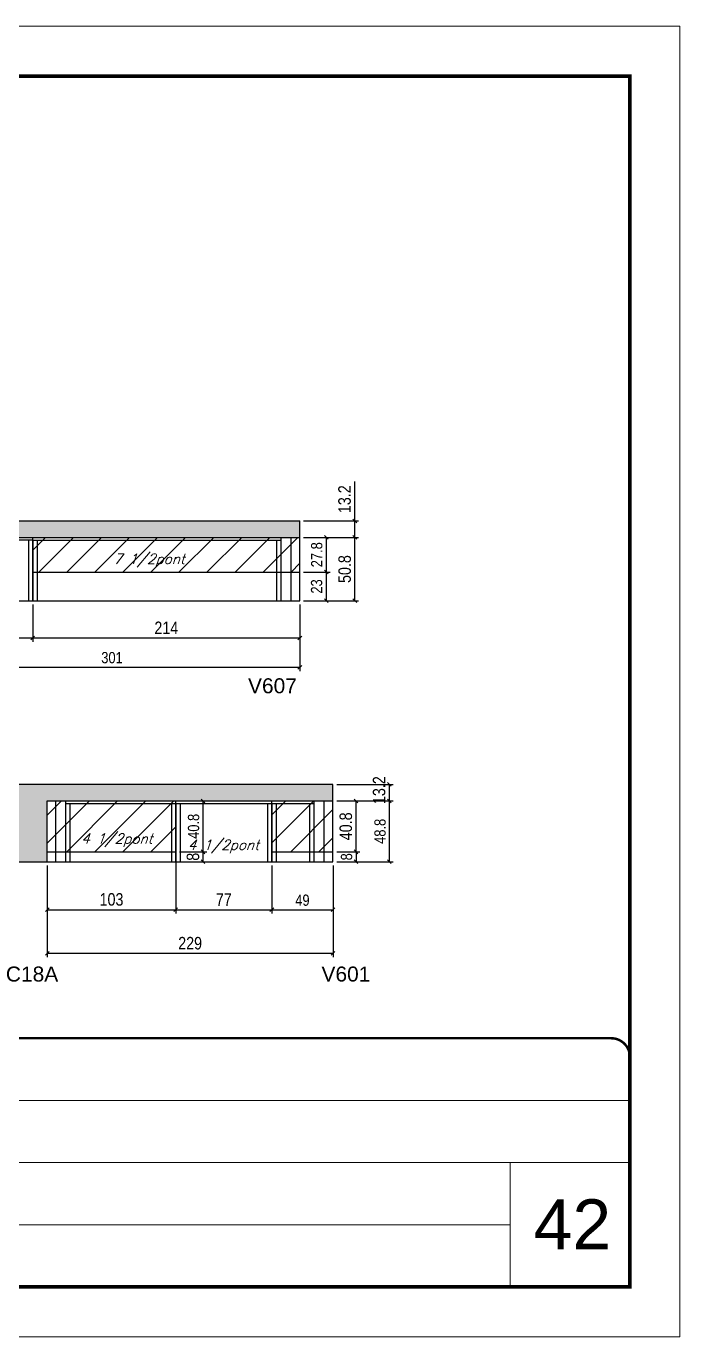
# Model space of a CAD drawing. Extents: x -20960 to -5926, y -2106 to 21915.
# Drawn here: x -9661 to -9137, y 9380 to 10430 of the extents above; entities that cross this region are included whole.
import ezdxf

# ---------------------------------------------------------------- set-up
doc = ezdxf.new("R2010")
doc.units = 0
doc.linetypes.add('CONTINUO', pattern=[0])
doc.linetypes.add('DASHED', pattern=[0.75, 0.5, -0.25])
for name, color, linetype in [('5', 5, 'Continuous'), ('COTA', 241, 'Continuous'), ('Painéis', 200, 'Continuous'), ('Reaproveitamento', 251, 'Continuous'), ('SARR_2.2x7', 40, 'Continuous'), ('SARR_3.5x7', 81, 'Continuous'), ('texto', 7, 'Continuous')]:
    doc.layers.add(name, color=color, linetype=linetype)
for name, color, linetype, lineweight in [('CARIMBO', 255, 'Continuous', 9), ('Folhas', 255, 'Continuous', 9), ('SARRAFO DE PRESSAO', 251, 'DASHED', 9)]:
    doc.layers.add(name, color=color, linetype=linetype, lineweight=lineweight)
doc.styles.add('ARIAL', font='arial.ttf')
doc.styles.add('COTA TECNICA', font='techl___.ttf', dxfattribs={"height": 10})
doc.styles.add('COTA TECNICA-50', font='techl___.ttf', dxfattribs={"height": 9})
doc.styles.add('Romans', font='romans.shx')
doc.styles.get("Standard").update_dxf_attribs({"font": 'arial.ttf'})
doc.dimstyles.new('COTA PAINEL-50', dxfattribs={"dimtxt": 9, "dimasz": 3, "dimexe": 3, "dimexo": 3, "dimgap": 3, "dimtad": 1, "dimdec": 1, "dimzin": 12, "dimdsep": 46, "dimtxsty": 'COTA TECNICA-50', "dimblk1": 'OBLIQUE', "dimblk2": 'OBLIQUE', "dimsah": 1, "dimcen": 0.9, "dimclrd": 4, "dimclre": 4, "dimclrt": 240, "dimadec": 1, "dimazin": 3, "dimtfac": 1, "dimtdec": 1, "dimtmove": 0, "dimatfit": 3, "dimfxl": 1, "dimtolj": 1, "dimtzin": 12, "dimarcsym": 0})
doc.dimstyles.new('PAINEL', dxfattribs={"dimtxt": 10, "dimasz": 3, "dimexe": 3, "dimexo": 3, "dimgap": 3, "dimtad": 1, "dimdec": 1, "dimzin": 12, "dimdsep": 46, "dimtxsty": 'COTA TECNICA', "dimblk1": 'OBLIQUE', "dimblk2": 'OBLIQUE', "dimsah": 1, "dimcen": 0.9, "dimclrd": 4, "dimclre": 4, "dimclrt": 240, "dimadec": 1, "dimazin": 3, "dimtfac": 1, "dimtdec": 1, "dimtmove": 0, "dimatfit": 3, "dimfxl": 1, "dimtolj": 1, "dimtzin": 12, "dimarcsym": 0})
pattern_1 = [(45, (-13.5, -4594.3), (-11.22532, 11.22532), [])]

# ---------------------------------------------------------------- blocks, each defined once
blk = doc.blocks.new('9999999999')
at = {"color": 30, "linetype": 'CONTINUO'}
for p, q in [((98564.6, 34379.6), (99584, 34379.6)), ((98564.6, 34329.8), (99488, 34329.8)), ((99584, 34329.8), (99488, 34329.8)), ((99488, 34329.8), (99488, 34230.2)), ((98564.6, 34280), (99488, 34280))]:
    blk.add_line(p, q, dxfattribs=at)
at = {"color": 30, "linetype": 'CONTINUO', "const_width": 2}
blk.add_lwpolyline([(99584, 34230.2), (99584, 34414.4, 0.414214), (99569, 34429.4), (98229, 34429.4, 0.414214), (98214, 34414.4), (98214, 34245.2, 0.414214), (98229, 34230.2), (99584, 34230.2)], format="xyb", dxfattribs=at)
at = {"layer": 'Folhas'}
blk.add_lwpolyline([(98139, 34190.2), (99624, 34190.2), (99624, 35240.2), (98139, 35240.2)], close=True, dxfattribs=at)
at = {"layer": 'Folhas', "color": 30, "const_width": 3}
blk.add_lwpolyline([(98214, 34230.2), (99584, 34230.2), (99584, 35200.2), (98214, 35200.2)], close=True, dxfattribs=at)
blk = doc.blocks.new('_Oblique')
at = {"color": 0, "linetype": 'ByBlock', "lineweight": -2}
blk.add_line((-0.5, -0.5), (0.5, 0.5), dxfattribs=at)
blk = doc.blocks.new('*D1552')
at = {"layer": 'COTA', "color": 4, "lineweight": -2, "ltscale": 25, "transparency": 16777216}
for p, q in [((-9438.5, 10020.1), (-9394.4, 10020.1)), ((-9397.4, 9969.3), (-9397.4, 10020.1)), ((-9438.5, 9969.3), (-9394.4, 9969.3))]:
    blk.add_line(p, q, dxfattribs=at)
at = {"layer": 'Defpoints', "color": 0, "ltscale": 25, "transparency": 16777216}
for p in [(-9441.5, 10020.1), (-9397.4, 10020.1), (-9441.5, 9969.3)]:
    blk.add_point(p, dxfattribs=at)
at = {"layer": 'COTA', "color": 4, "lineweight": -2, "ltscale": 25, "transparency": 16777216, "xscale": 3, "yscale": 3, "zscale": 3}
for p, rotation in [((-9397.4, 10020.1), 90), ((-9397.4, 9969.3), 270)]:
    blk.add_blockref('_Oblique', p, dxfattribs=dict(at, rotation=rotation))
at = {"layer": 'COTA', "color": 240, "ltscale": 25, "transparency": 16777216, "insert": (-9405.5, 9994.7), "char_height": 10, "attachment_point": 5, "rotation": 90, "style": 'COTA TECNICA'}
blk.add_mtext('\\A1;50.8', dxfattribs=at)
blk = doc.blocks.new('*D1553')
at = {"layer": 'COTA', "color": 4, "lineweight": -2, "ltscale": 25, "transparency": 16777216}
for p, q in [((-9397.4, 10033.3), (-9397.4, 10065)), ((-9438.5, 10033.3), (-9394.4, 10033.3)), ((-9397.4, 10020.1), (-9397.4, 10033.3)), ((-9438.5, 10020.1), (-9394.4, 10020.1))]:
    blk.add_line(p, q, dxfattribs=at)
at = {"layer": 'Defpoints', "color": 0, "ltscale": 25, "transparency": 16777216}
for p in [(-9441.5, 10033.3), (-9397.4, 10033.3), (-9441.5, 10020.1)]:
    blk.add_point(p, dxfattribs=at)
at = {"layer": 'COTA', "color": 4, "lineweight": -2, "ltscale": 25, "transparency": 16777216, "xscale": 3, "yscale": 3, "zscale": 3}
for p, rotation in [((-9397.4, 10033.3), 90), ((-9397.4, 10020.1), 270)]:
    blk.add_blockref('_Oblique', p, dxfattribs=dict(at, rotation=rotation))
at = {"layer": 'COTA', "color": 240, "ltscale": 25, "transparency": 16777216, "insert": (-9405.6, 10050.7), "char_height": 10, "attachment_point": 5, "rotation": 90, "style": 'COTA TECNICA'}
blk.add_mtext('\\A1;13.2', dxfattribs=at)
blk = doc.blocks.new('*D1554')
at = {"layer": 'COTA', "color": 4, "lineweight": -2, "ltscale": 25, "transparency": 16777216}
for p, q in [((-9655.5, 9966.3), (-9655.5, 9936.5)), ((-9441.5, 9966.3), (-9441.5, 9936.5)), ((-9655.5, 9939.5), (-9441.5, 9939.5))]:
    blk.add_line(p, q, dxfattribs=at)
at = {"layer": 'Defpoints', "color": 0, "ltscale": 25, "transparency": 16777216}
for p in [(-9655.5, 9969.3), (-9441.5, 9969.3), (-9441.5, 9939.5)]:
    blk.add_point(p, dxfattribs=at)
at = {"layer": 'COTA', "color": 4, "lineweight": -2, "ltscale": 25, "transparency": 16777216, "xscale": 3, "yscale": 3, "zscale": 3, "rotation": 180}
blk.add_blockref('_Oblique', (-9655.5, 9939.5), dxfattribs=at)
at = {"layer": 'COTA', "color": 4, "lineweight": -2, "ltscale": 25, "transparency": 16777216, "xscale": 3, "yscale": 3, "zscale": 3}
blk.add_blockref('_Oblique', (-9441.5, 9939.5), dxfattribs=at)
at = {"layer": 'COTA', "color": 240, "ltscale": 25, "transparency": 16777216, "insert": (-9548.5, 9947.6), "char_height": 10, "attachment_point": 5, "style": 'COTA TECNICA'}
blk.add_mtext('\\A1;214', dxfattribs=at)
blk = doc.blocks.new('*D1524')
at = {"layer": 'COTA', "color": 4, "lineweight": -2, "ltscale": 25, "transparency": 16777216}
for p, q in [((-9540.9, 9765.2), (-9540.9, 9718.8)), ((-9643.9, 9757.2), (-9643.9, 9718.8)), ((-9643.9, 9721.8), (-9540.9, 9721.8))]:
    blk.add_line(p, q, dxfattribs=at)
at = {"layer": 'Defpoints', "color": 0, "ltscale": 25, "transparency": 16777216}
for p in [(-9540.9, 9768.2), (-9643.9, 9760.2), (-9540.9, 9721.8)]:
    blk.add_point(p, dxfattribs=at)
at = {"layer": 'COTA', "color": 4, "lineweight": -2, "ltscale": 25, "transparency": 16777216, "xscale": 3, "yscale": 3, "zscale": 3, "rotation": 180}
blk.add_blockref('_Oblique', (-9643.9, 9721.8), dxfattribs=at)
at = {"layer": 'COTA', "color": 4, "lineweight": -2, "ltscale": 25, "transparency": 16777216, "xscale": 3, "yscale": 3, "zscale": 3}
blk.add_blockref('_Oblique', (-9540.9, 9721.8), dxfattribs=at)
at = {"layer": 'COTA', "color": 240, "ltscale": 25, "transparency": 16777216, "insert": (-9592.4, 9730), "char_height": 10, "attachment_point": 5, "style": 'COTA TECNICA'}
blk.add_mtext('\\A1;103', dxfattribs=at)
blk = doc.blocks.new('*D1525')
at = {"layer": 'COTA', "color": 4, "lineweight": -2, "ltscale": 25, "transparency": 16777216}
for p, q in [((-9540.9, 9765.2), (-9540.9, 9718.8)), ((-9463.9, 9757.2), (-9463.9, 9718.8)), ((-9540.9, 9721.8), (-9463.9, 9721.8))]:
    blk.add_line(p, q, dxfattribs=at)
at = {"layer": 'Defpoints', "color": 0, "ltscale": 25, "transparency": 16777216}
for p in [(-9540.9, 9768.2), (-9463.9, 9760.2), (-9463.9, 9721.8)]:
    blk.add_point(p, dxfattribs=at)
at = {"layer": 'COTA', "color": 4, "lineweight": -2, "ltscale": 25, "transparency": 16777216, "xscale": 3, "yscale": 3, "zscale": 3, "rotation": 180}
blk.add_blockref('_Oblique', (-9540.9, 9721.8), dxfattribs=at)
at = {"layer": 'COTA', "color": 4, "lineweight": -2, "ltscale": 25, "transparency": 16777216, "xscale": 3, "yscale": 3, "zscale": 3}
blk.add_blockref('_Oblique', (-9463.9, 9721.8), dxfattribs=at)
at = {"layer": 'COTA', "color": 240, "ltscale": 25, "transparency": 16777216, "insert": (-9502.4, 9729.9), "char_height": 10, "attachment_point": 5, "style": 'COTA TECNICA'}
blk.add_mtext('\\A1;77', dxfattribs=at)
blk = doc.blocks.new('*D1526')
at = {"layer": 'COTA', "color": 4, "lineweight": -2, "ltscale": 25, "transparency": 16777216}
for p, q in [((-9643.9, 9757.2), (-9643.9, 9683.8)), ((-9414.9, 9757.2), (-9414.9, 9683.8)), ((-9414.9, 9686.8), (-9643.9, 9686.8))]:
    blk.add_line(p, q, dxfattribs=at)
at = {"layer": 'Defpoints', "color": 0, "ltscale": 25, "transparency": 16777216}
for p in [(-9643.9, 9760.2), (-9414.9, 9760.2), (-9643.9, 9686.8)]:
    blk.add_point(p, dxfattribs=at)
at = {"layer": 'COTA', "color": 4, "lineweight": -2, "ltscale": 25, "transparency": 16777216, "xscale": 3, "yscale": 3, "zscale": 3, "rotation": 180}
blk.add_blockref('_Oblique', (-9643.9, 9686.8), dxfattribs=at)
at = {"layer": 'COTA', "color": 4, "lineweight": -2, "ltscale": 25, "transparency": 16777216, "xscale": 3, "yscale": 3, "zscale": 3}
blk.add_blockref('_Oblique', (-9414.9, 9686.8), dxfattribs=at)
at = {"layer": 'COTA', "color": 240, "ltscale": 25, "transparency": 16777216, "insert": (-9529.4, 9694.9), "char_height": 10, "attachment_point": 5, "style": 'COTA TECNICA'}
blk.add_mtext('\\A1;229', dxfattribs=at)
blk = doc.blocks.new('*D1527')
at = {"layer": 'COTA', "color": 4, "lineweight": -2, "ltscale": 25, "transparency": 16777216}
for p, q in [((-9411.9, 9809), (-9393.4, 9809)), ((-9396.4, 9768.2), (-9396.4, 9809)), ((-9411.9, 9768.2), (-9393.4, 9768.2))]:
    blk.add_line(p, q, dxfattribs=at)
at = {"layer": 'Defpoints', "color": 0, "ltscale": 25, "transparency": 16777216}
for p in [(-9414.9, 9809), (-9396.4, 9809), (-9414.9, 9768.2)]:
    blk.add_point(p, dxfattribs=at)
at = {"layer": 'COTA', "color": 4, "lineweight": -2, "ltscale": 25, "transparency": 16777216, "xscale": 3, "yscale": 3, "zscale": 3}
for p, rotation in [((-9396.4, 9809), 90), ((-9396.4, 9768.2), 270)]:
    blk.add_blockref('_Oblique', p, dxfattribs=dict(at, rotation=rotation))
at = {"layer": 'COTA', "color": 240, "ltscale": 25, "transparency": 16777216, "insert": (-9404.6, 9788.6), "char_height": 10, "attachment_point": 5, "rotation": 90, "style": 'COTA TECNICA'}
blk.add_mtext('\\A1;40.8', dxfattribs=at)
blk = doc.blocks.new('*D1569')
at = {"layer": 'COTA', "color": 4, "lineweight": -2, "ltscale": 25, "transparency": 16777216}
for p, q in [((-9411.9, 9822.2), (-9366.7, 9822.2)), ((-9369.7, 9809), (-9369.7, 9822.2)), ((-9411.9, 9809), (-9366.7, 9809))]:
    blk.add_line(p, q, dxfattribs=at)
at = {"layer": 'Defpoints', "color": 0, "ltscale": 25, "transparency": 16777216}
for p in [(-9414.9, 9822.2), (-9369.7, 9822.2), (-9414.9, 9809)]:
    blk.add_point(p, dxfattribs=at)
at = {"layer": 'COTA', "color": 4, "lineweight": -2, "ltscale": 25, "transparency": 16777216, "xscale": 3, "yscale": 3, "zscale": 3}
for p, rotation in [((-9369.7, 9822.2), 90), ((-9369.7, 9809), 270)]:
    blk.add_blockref('_Oblique', p, dxfattribs=dict(at, rotation=rotation))
at = {"layer": 'COTA', "color": 240, "ltscale": 25, "transparency": 16777216, "insert": (-9377.9, 9817.6), "char_height": 10, "attachment_point": 5, "rotation": 90, "style": 'COTA TECNICA'}
blk.add_mtext('\\A1;13.2', dxfattribs=at)
blk = doc.blocks.new('*D1571')
at = {"layer": 'COTA', "color": 4, "lineweight": -2, "ltscale": 25, "transparency": 16777216}
for p, q in [((-9534.4, 9768.2), (-9516, 9768.2)), ((-9519, 9760.2), (-9519, 9768.2)), ((-9534.4, 9760.2), (-9516, 9760.2))]:
    blk.add_line(p, q, dxfattribs=at)
at = {"layer": 'Defpoints', "color": 0, "ltscale": 25, "transparency": 16777216}
for p in [(-9537.4, 9768.2), (-9519, 9768.2), (-9537.4, 9760.2)]:
    blk.add_point(p, dxfattribs=at)
at = {"layer": 'COTA', "color": 4, "lineweight": -2, "ltscale": 25, "transparency": 16777216, "xscale": 3, "yscale": 3, "zscale": 3}
for p, rotation in [((-9519, 9768.2), 90), ((-9519, 9760.2), 270)]:
    blk.add_blockref('_Oblique', p, dxfattribs=dict(at, rotation=rotation))
at = {"layer": 'COTA', "color": 240, "ltscale": 25, "transparency": 16777216, "insert": (-9527.1, 9764.2), "char_height": 10, "attachment_point": 5, "rotation": 90, "style": 'COTA TECNICA'}
blk.add_mtext('\\A1;8', dxfattribs=at)
blk = doc.blocks.new('*D1575')
at = {"layer": 'COTA', "color": 4, "lineweight": -2, "transparency": 16777216}
for p, q in [((-9438.5, 10020.1), (-9417.3, 10020.1)), ((-9420.3, 10020.1), (-9420.3, 9992.3)), ((-9438.5, 9992.3), (-9417.3, 9992.3))]:
    blk.add_line(p, q, dxfattribs=at)
at = {"layer": 'Defpoints', "color": 0, "transparency": 16777216}
for p in [(-9441.5, 10020.1), (-9441.5, 9992.3), (-9420.3, 9992.3)]:
    blk.add_point(p, dxfattribs=at)
at = {"layer": 'COTA', "color": 4, "lineweight": -2, "transparency": 16777216, "xscale": 3, "yscale": 3, "zscale": 3}
for p, rotation in [((-9420.3, 10020.1), 90), ((-9420.3, 9992.3), 270)]:
    blk.add_blockref('_Oblique', p, dxfattribs=dict(at, rotation=rotation))
at = {"layer": 'COTA', "color": 240, "transparency": 16777216, "insert": (-9427.9, 10006.2), "char_height": 9, "attachment_point": 5, "rotation": 90, "style": 'COTA TECNICA-50'}
blk.add_mtext('\\A1;27.8', dxfattribs=at)
blk = doc.blocks.new('*D1576')
at = {"layer": 'COTA', "color": 4, "lineweight": -2, "transparency": 16777216}
for p, q in [((-9438.5, 9992.3), (-9417.3, 9992.3)), ((-9420.3, 9992.3), (-9420.3, 9969.3)), ((-9438.5, 9969.3), (-9417.3, 9969.3))]:
    blk.add_line(p, q, dxfattribs=at)
at = {"layer": 'Defpoints', "color": 0, "transparency": 16777216}
for p in [(-9441.5, 9992.3), (-9441.5, 9969.3), (-9420.3, 9969.3)]:
    blk.add_point(p, dxfattribs=at)
at = {"layer": 'COTA', "color": 4, "lineweight": -2, "transparency": 16777216, "xscale": 3, "yscale": 3, "zscale": 3}
for p, rotation in [((-9420.3, 9992.3), 90), ((-9420.3, 9969.3), 270)]:
    blk.add_blockref('_Oblique', p, dxfattribs=dict(at, rotation=rotation))
at = {"layer": 'COTA', "color": 240, "transparency": 16777216, "insert": (-9428, 9980.8), "char_height": 9, "attachment_point": 5, "rotation": 90, "style": 'COTA TECNICA-50'}
blk.add_mtext('\\A1;23', dxfattribs=at)
blk = doc.blocks.new('*D1557')
at = {"layer": 'COTA', "color": 4, "lineweight": -2, "transparency": 16777216}
for p, q in [((-9742.5, 9966.3), (-9742.5, 9936.4)), ((-9655.5, 9966.3), (-9655.5, 9936.4)), ((-9655.5, 9939.4), (-9742.5, 9939.4))]:
    blk.add_line(p, q, dxfattribs=at)
at = {"layer": 'Defpoints', "color": 0, "transparency": 16777216}
for p in [(-9742.5, 9969.3), (-9655.5, 9969.3), (-9742.5, 9939.4)]:
    blk.add_point(p, dxfattribs=at)
at = {"layer": 'COTA', "color": 4, "lineweight": -2, "transparency": 16777216, "xscale": 3, "yscale": 3, "zscale": 3, "rotation": 180}
blk.add_blockref('_Oblique', (-9742.5, 9939.4), dxfattribs=at)
at = {"layer": 'COTA', "color": 4, "lineweight": -2, "transparency": 16777216, "xscale": 3, "yscale": 3, "zscale": 3}
blk.add_blockref('_Oblique', (-9655.5, 9939.4), dxfattribs=at)
at = {"layer": 'COTA', "color": 240, "transparency": 16777216, "insert": (-9699, 9947), "char_height": 9, "attachment_point": 5, "style": 'COTA TECNICA-50'}
blk.add_mtext('\\A1;87', dxfattribs=at)
blk = doc.blocks.new('*D1521')
at = {"layer": 'COTA', "color": 4, "lineweight": -2, "transparency": 16777216}
for p, q in [((-9742.5, 9966.3), (-9742.5, 9913)), ((-9441.5, 9966.3), (-9441.5, 9913)), ((-9742.5, 9916), (-9441.5, 9916))]:
    blk.add_line(p, q, dxfattribs=at)
at = {"layer": 'Defpoints', "color": 0, "transparency": 16777216}
for p in [(-9742.5, 9969.3), (-9441.5, 9969.3), (-9441.5, 9916)]:
    blk.add_point(p, dxfattribs=at)
at = {"layer": 'COTA', "color": 4, "lineweight": -2, "transparency": 16777216, "xscale": 3, "yscale": 3, "zscale": 3, "rotation": 180}
blk.add_blockref('_Oblique', (-9742.5, 9916), dxfattribs=at)
at = {"layer": 'COTA', "color": 4, "lineweight": -2, "transparency": 16777216, "xscale": 3, "yscale": 3, "zscale": 3}
blk.add_blockref('_Oblique', (-9441.5, 9916), dxfattribs=at)
at = {"layer": 'COTA', "color": 240, "transparency": 16777216, "insert": (-9592, 9923.7), "char_height": 9, "attachment_point": 5, "style": 'COTA TECNICA-50'}
blk.add_mtext('\\A1;301', dxfattribs=at)
blk = doc.blocks.new('*D1558')
at = {"layer": 'COTA', "color": 4, "lineweight": -2, "transparency": 16777216}
for p, q in [((-9463.9, 9757.2), (-9463.9, 9718.8)), ((-9414.9, 9757.2), (-9414.9, 9718.8)), ((-9463.9, 9721.8), (-9414.9, 9721.8))]:
    blk.add_line(p, q, dxfattribs=at)
at = {"layer": 'Defpoints', "color": 0, "transparency": 16777216}
for p in [(-9463.9, 9760.2), (-9414.9, 9760.2), (-9414.9, 9721.8)]:
    blk.add_point(p, dxfattribs=at)
at = {"layer": 'COTA', "color": 4, "lineweight": -2, "transparency": 16777216, "xscale": 3, "yscale": 3, "zscale": 3, "rotation": 180}
blk.add_blockref('_Oblique', (-9463.9, 9721.8), dxfattribs=at)
at = {"layer": 'COTA', "color": 4, "lineweight": -2, "transparency": 16777216, "xscale": 3, "yscale": 3, "zscale": 3}
blk.add_blockref('_Oblique', (-9414.9, 9721.8), dxfattribs=at)
at = {"layer": 'COTA', "color": 240, "transparency": 16777216, "insert": (-9439.4, 9729.4), "char_height": 9, "attachment_point": 5, "style": 'COTA TECNICA-50'}
blk.add_mtext('\\A1;49', dxfattribs=at)
blk = doc.blocks.new('*D1564')
at = {"layer": 'COTA', "color": 4, "lineweight": -2, "transparency": 16777216}
for p, q in [((-9537.9, 9809), (-9516, 9809)), ((-9519, 9768.2), (-9519, 9809)), ((-9537.9, 9768.2), (-9516, 9768.2))]:
    blk.add_line(p, q, dxfattribs=at)
at = {"layer": 'Defpoints', "color": 0, "transparency": 16777216}
for p in [(-9540.9, 9809), (-9519, 9809), (-9540.9, 9768.2)]:
    blk.add_point(p, dxfattribs=at)
at = {"layer": 'COTA', "color": 4, "lineweight": -2, "transparency": 16777216, "xscale": 3, "yscale": 3, "zscale": 3}
for p, rotation in [((-9519, 9809), 90), ((-9519, 9768.2), 270)]:
    blk.add_blockref('_Oblique', p, dxfattribs=dict(at, rotation=rotation))
at = {"layer": 'COTA', "color": 240, "transparency": 16777216, "insert": (-9526.6, 9788.6), "char_height": 9, "attachment_point": 5, "rotation": 90, "style": 'COTA TECNICA-50'}
blk.add_mtext('\\A1;40.8', dxfattribs=at)
blk = doc.blocks.new('*D1522')
at = {"layer": 'COTA', "color": 4, "lineweight": -2, "transparency": 16777216}
for p, q in [((-9411.9, 9809), (-9366.7, 9809)), ((-9369.7, 9760.2), (-9369.7, 9809)), ((-9411.9, 9760.2), (-9366.7, 9760.2))]:
    blk.add_line(p, q, dxfattribs=at)
at = {"layer": 'Defpoints', "color": 0, "transparency": 16777216}
for p in [(-9414.9, 9809), (-9369.7, 9809), (-9414.9, 9760.2)]:
    blk.add_point(p, dxfattribs=at)
at = {"layer": 'COTA', "color": 4, "lineweight": -2, "transparency": 16777216, "xscale": 3, "yscale": 3, "zscale": 3}
for p, rotation in [((-9369.7, 9809), 90), ((-9369.7, 9760.2), 270)]:
    blk.add_blockref('_Oblique', p, dxfattribs=dict(at, rotation=rotation))
at = {"layer": 'COTA', "color": 240, "transparency": 16777216, "insert": (-9377.2, 9784.6), "char_height": 9, "attachment_point": 5, "rotation": 90, "style": 'COTA TECNICA-50'}
blk.add_mtext('\\A1;48.8', dxfattribs=at)
blk = doc.blocks.new('*D1565')
at = {"layer": 'COTA', "color": 4, "lineweight": -2, "transparency": 16777216}
for p, q in [((-9411.9, 9768.2), (-9393.4, 9768.2)), ((-9396.4, 9768.2), (-9396.4, 9760.2)), ((-9411.9, 9760.2), (-9393.4, 9760.2))]:
    blk.add_line(p, q, dxfattribs=at)
at = {"layer": 'Defpoints', "color": 0, "transparency": 16777216}
for p in [(-9414.9, 9768.2), (-9414.9, 9760.2), (-9396.4, 9760.2)]:
    blk.add_point(p, dxfattribs=at)
at = {"layer": 'COTA', "color": 4, "lineweight": -2, "transparency": 16777216, "xscale": 3, "yscale": 3, "zscale": 3}
for p, rotation in [((-9396.4, 9768.2), 90), ((-9396.4, 9760.2), 270)]:
    blk.add_blockref('_Oblique', p, dxfattribs=dict(at, rotation=rotation))
at = {"layer": 'COTA', "color": 240, "transparency": 16777216, "insert": (-9404, 9764.2), "char_height": 9, "attachment_point": 5, "rotation": 90, "style": 'COTA TECNICA-50'}
blk.add_mtext('\\A1;8', dxfattribs=at)

msp = doc.modelspace()

# ---------------------------------------------------------------- hatches: boundary and pattern name
at = {"layer": 'COTA', "linetype": 'ByBlock'}
h = msp.add_hatch(dxfattribs=at)
h.set_pattern_fill('AR-CONC', color=256, scale=0.03)
h.set_pattern_definition([(50, (-13.5, -4594.3004), (5.4655401, -0.4781726), [0.5715, -6.2865]), (355, (-13.5, -4594.3004), (-1.0573026, 5.7317054), [0.4572, -5.0292175]), (100.451445, (-13.0445, -4594.3403), (4.4082374, 5.2535326), [0.4857003, -5.3427073]), (46.1842, (-13.5, -4592.7764), (8.1323712, -1.2612698), [0.85725, -9.42975]), (96.63556, (-12.822, -4592.8815), (7.122124, 7.4227837), [0.7285507, -8.0140682]), (351.18415, (-13.5, -4592.7764), (7.122124, 7.4227837), [0.685799, -7.543792]), (21, (-12.738, -4593.1574), (4.5484317, -3.067956), [0.5715, -6.2865]), (326, (-12.738, -4593.1574), (1.8540609, 5.525639), [0.4572, -5.0292]), (71.451445, (-12.359, -4593.413), (6.4024926, 2.457683), [0.4857003, -5.3426981]), (37.5, (-13.5, -4594.3004), (0.0926581, 2.53665117), [0, -4.96824, 0, -5.1054, 0, -5.04825]), (7.5, (-13.5, -4594.3004), (2.00458988, 3.00541724), [0, -2.91084, 0, -4.85394, 0, -1.92405]), (327.5, (-15.1993, -4594.3004), (4.06771786, -0.17186232), [0, -1.905, 0, -5.9436, 0, -7.8867]), (317.5, (-15.9613, -4594.3004), (4.44387544, 0.7627947), [0, -2.4765, 0, -3.94716, 0, -5.6007])])
h.paths.add_polyline_path([(-10168.99, 9988.31), (-10374.96, 9988.31), (-10374.96, 9998.31), (-10393.96, 9998.31), (-10393.96, 9971.31), (-9764.35, 9971.31), (-9764.35, 9969.31), (-9742.49, 9969.31), (-9742.49, 10020.11), (-9441.49, 10020.11), (-9441.49, 10033.31), (-9764.35, 10033.31), (-9764.35, 9988.31), (-10146.35, 9988.31), (-10146.35, 10033.31), (-10168.99, 10033.31)])
h = msp.add_hatch(dxfattribs=at)
h.set_pattern_fill('AR-CONC', color=256, scale=0.03)
h.set_pattern_definition([(50, (-9.5, -4594.3004), (5.4655401, -0.4781726), [0.5715, -6.2865]), (355, (-9.5, -4594.3004), (-1.0573026, 5.7317054), [0.4572, -5.0292175]), (100.451445, (-9.0445, -4594.3403), (4.4082374, 5.2535326), [0.4857003, -5.3427073]), (46.1842, (-9.5, -4592.7764), (8.1323712, -1.2612698), [0.85725, -9.42975]), (96.63556, (-8.822, -4592.8815), (7.122124, 7.4227837), [0.7285507, -8.0140682]), (351.18415, (-9.5, -4592.7764), (7.122124, 7.4227837), [0.685799, -7.543792]), (21, (-8.738, -4593.1574), (4.5484317, -3.067956), [0.5715, -6.2865]), (326, (-8.738, -4593.1574), (1.8540609, 5.525639), [0.4572, -5.0292]), (71.451445, (-8.359, -4593.413), (6.4024926, 2.457683), [0.4857003, -5.3426981]), (37.5, (-9.5, -4594.3004), (0.0926581, 2.53665117), [0, -4.96824, 0, -5.1054, 0, -5.04825]), (7.5, (-9.5, -4594.3004), (2.00458988, 3.00541724), [0, -2.91084, 0, -4.85394, 0, -1.92405]), (327.5, (-11.1993, -4594.3004), (4.06771786, -0.17186232), [0, -1.905, 0, -5.9436, 0, -7.8867]), (317.5, (-11.9613, -4594.3004), (4.44387544, 0.7627947), [0, -2.4765, 0, -3.94716, 0, -5.6007])])
h.paths.add_polyline_path([(-9668.99, 9801.02), (-9668.99, 9760.22), (-9643.92, 9760.22), (-9643.92, 9809.02), (-9414.92, 9809.02), (-9414.92, 9822.22), (-10366.96, 9822.22), (-10366.96, 9801.02)])
at = {"layer": 'Reaproveitamento'}
h = msp.add_hatch(dxfattribs=at)
h.set_pattern_fill('ANSI31', color=256, scale=5)
h.set_pattern_definition([(45, (9.5, -4594.3), (-11.22532, 11.22532), [])])
h.paths.add_polyline_path([(-9441.49, 10020.11), (-9655.47, 10020.11), (-9655.47, 9992.31), (-9441.49, 9992.31)])
h = msp.add_hatch(dxfattribs=at)
h.set_pattern_fill('ANSI31', color=256, scale=5)
h.set_pattern_definition(pattern_1)
h.paths.add_polyline_path([(-9643.92, 9809.02), (-9643.92, 9768.22), (-9540.92, 9768.22), (-9540.92, 9809.02)])
h = msp.add_hatch(dxfattribs=at)
h.set_pattern_fill('ANSI31', color=256, scale=5)
h.set_pattern_definition(pattern_1)
h.paths.add_polyline_path([(-9463.92, 9809.02), (-9463.92, 9768.22), (-9414.92, 9768.22), (-9414.92, 9809.02)])

# ---------------------------------------------------------------- linework, layer by layer
at = {"layer": 'COTA', "linetype": 'ByBlock'}
for p, q in [((-9764.35, 10033.31), (-9441.49, 10033.31)), ((-9441.49, 10020.11), (-9441.49, 10033.31)), ((-9414.92, 9822.22), (-10366.96, 9822.22)), ((-9414.92, 9809.02), (-9414.92, 9822.22)), ((-9668.99, 9760.22), (-9643.92, 9760.22))]:
    msp.add_line(p, q, dxfattribs=at)
at = {"layer": 'Painéis'}
for p, q in [((-9742.49, 10020.11), (-9441.49, 10020.11)), ((-9655.47, 9992.31), (-9441.49, 9992.31)), ((-9742.49, 9969.31), (-9441.49, 9969.31)), ((-9643.92, 9809.02), (-9414.92, 9809.02)), ((-9643.92, 9768.22), (-9540.92, 9768.22)), ((-9463.92, 9768.22), (-9414.92, 9768.22)), ((-9643.92, 9760.22), (-9414.92, 9760.22))]:
    msp.add_line(p, q, dxfattribs=at)
at = {"layer": 'Painéis', "ltscale": 25}
for p, q in [((-9655.47, 9969.31), (-9655.47, 10020.11)), ((-9441.49, 9969.31), (-9441.49, 10020.11)), ((-9643.92, 9760.22), (-9643.92, 9809.02)), ((-9540.92, 9760.22), (-9540.92, 9809.02)), ((-9463.92, 9760.22), (-9463.92, 9809.02)), ((-9414.92, 9760.22), (-9414.92, 9809.02))]:
    msp.add_line(p, q, dxfattribs=at)
at = {"layer": 'SARR_2.2x7', "linetype": 'Continuous'}
for p, q in [((-9655.47, 10017.91), (-9727.49, 10017.91)), ((-9655.47, 10017.91), (-9456.49, 10017.91)), ((-9448.49, 9992.31), (-9448.49, 10020.11)), ((-9448.49, 9969.31), (-9448.49, 9992.31)), ((-9636.92, 9768.22), (-9636.92, 9809.02)), ((-9421.92, 9768.22), (-9421.92, 9809.02)), ((-9628.92, 9806.82), (-9540.92, 9806.82)), ((-9540.92, 9806.82), (-9463.92, 9806.82)), ((-9463.92, 9806.82), (-9429.92, 9806.82)), ((-9636.92, 9760.22), (-9636.92, 9768.22)), ((-9421.92, 9760.22), (-9421.92, 9768.22))]:
    msp.add_line(p, q, dxfattribs=at)
at = {"layer": 'SARR_3.5x7'}
for p, q in [((-9658.99, 10017.91), (-9658.99, 9969.31)), ((-9655.47, 10017.91), (-9655.47, 9969.31)), ((-9651.94, 10017.91), (-9651.94, 9969.31)), ((-9459.99, 9969.31), (-9459.99, 10017.91)), ((-9456.49, 9969.31), (-9456.49, 10020.11)), ((-9655.47, 9969.31), (-9651.94, 9969.31)), ((-9459.99, 9969.31), (-9456.49, 9969.31)), ((-9628.92, 9760.22), (-9628.92, 9809.02)), ((-9429.92, 9760.22), (-9429.92, 9809.02)), ((-9625.42, 9760.22), (-9625.42, 9806.82)), ((-9544.42, 9806.82), (-9544.42, 9760.22)), ((-9540.92, 9806.82), (-9540.92, 9760.22)), ((-9537.39, 9806.82), (-9537.39, 9760.22)), ((-9467.42, 9806.82), (-9467.42, 9760.22)), ((-9463.92, 9806.82), (-9463.92, 9760.22)), ((-9460.39, 9806.82), (-9460.39, 9760.22)), ((-9433.42, 9760.22), (-9433.42, 9806.82)), ((-9628.92, 9760.22), (-9625.42, 9760.22)), ((-9544.42, 9760.22), (-9537.39, 9760.22)), ((-9467.42, 9760.22), (-9460.39, 9760.22)), ((-9433.42, 9760.22), (-9429.92, 9760.22))]:
    msp.add_line(p, q, dxfattribs=at)

# ---------------------------------------------------------------- block references
at = {"layer": 'SARRAFO DE PRESSAO', "color": 6, "linetype": 'ByBlock'}
msp.add_blockref('9999999999', (-108760.98, -24810.57), dxfattribs=at)

# ---------------------------------------------------------------- texts
at = {"layer": '5', "linetype": 'Continuous'}
for s, p in [('V607', (-9483, 9895.21)), ('C18A', (-9677.04, 9664.27)), ('V601', (-9424.12, 9664.27))]:
    msp.add_text(s, height=12, rotation=0.00004, dxfattribs=at).set_placement(p)
at = {"layer": 'CARIMBO', "style": 'ARIAL'}
msp.add_text('42', height=40, dxfattribs=at).set_placement((-9254.14, 9449.78))
at = {"layer": 'texto', "color": 2, "char_height": 8, "attachment_point": 5, "style": 'Romans'}
for s, insert in [('{\\Q19;\\C256;7 1/2pont}', (-9562.22, 10001.58)), ('{\\Q19;\\C256;4 1/2pont}', (-9588.04, 9777.5)), ('{\\Q19;\\C256;4 1/2pont}', (-9502.69, 9772.49))]:
    msp.add_mtext(s, dxfattribs=dict(at, insert=insert))

# ---------------------------------------------------------------- dimensions: what is measured, and where the dimension line sits
at = {"layer": 'COTA', "ltscale": 25}
for base, p1, p2, picture, middle in [((-9397.4, 10033.31), (-9441.49, 10020.11), (-9441.49, 10033.31), '*D1553', (-9405.62, 10050.67)), ((-9396.45, 9809.02), (-9414.92, 9768.22), (-9414.92, 9809.02), '*D1527', (-9404.57, 9788.62))]:
    dim = msp.add_linear_dim(base=base, p1=p1, p2=p2, angle=90, dimstyle='PAINEL', dxfattribs=at)
    dim.commit()
    dim.dimension.update_dxf_attribs({"geometry": picture, "text_midpoint": middle})
for base, p1, p2, picture, middle in [((-9397.4, 10020.11), (-9441.49, 9969.31), (-9441.49, 10020.11), '*D1552', (-9397.4, 9994.71)), ((-9518.99, 9768.22), (-9537.39, 9760.22), (-9537.39, 9768.22), '*D1571', (-9518.99, 9764.22))]:
    dim = msp.add_linear_dim(base=base, p1=p1, p2=p2, angle=90, dimstyle='PAINEL', dxfattribs=at)
    dim.commit()
    dim.dimension.update_dxf_attribs({"geometry": picture, "text_midpoint": middle, "dimtype": 160})
at = {"layer": 'COTA'}
for base, p1, p2, picture, middle in [((-9420.27, 9992.31), (-9441.49, 10020.11), (-9441.49, 9992.31), '*D1575', (-9420.27, 10006.21)), ((-9396.45, 9760.22), (-9414.92, 9768.22), (-9414.92, 9760.22), '*D1565', (-9396.45, 9764.22))]:
    dim = msp.add_linear_dim(base=base, p1=p1, p2=p2, angle=90, dimstyle='COTA PAINEL-50', dxfattribs=at)
    dim.commit()
    dim.dimension.update_dxf_attribs({"geometry": picture, "text_midpoint": middle, "dimtype": 160})
dim = msp.add_linear_dim(base=(-9420.27, 9969.31), p1=(-9441.49, 9992.31), p2=(-9441.49, 9969.31), angle=90, dimstyle='COTA PAINEL-50', override={"dimtmove": 1}, dxfattribs=at)
dim.commit()
dim.dimension.update_dxf_attribs({"geometry": '*D1576', "text_midpoint": (-9427.97, 9980.81)})
for base, p1, p2, picture, middle in [((-9742.49, 9939.4), (-9655.47, 9969.31), (-9742.49, 9969.31), '*D1557', (-9698.98, 9946.98)), ((-9441.49, 9915.99), (-9742.49, 9969.31), (-9441.49, 9969.31), '*D1521', (-9591.99, 9923.69)), ((-9414.92, 9721.8), (-9463.92, 9760.22), (-9414.92, 9760.22), '*D1558', (-9439.42, 9729.39))]:
    dim = msp.add_linear_dim(base=base, p1=p1, p2=p2, dimstyle='COTA PAINEL-50', dxfattribs=at)
    dim.commit()
    dim.dimension.update_dxf_attribs({"geometry": picture, "text_midpoint": middle})
at = {"layer": 'COTA', "ltscale": 25}
for base, p1, p2, picture, middle in [((-9441.49, 9939.54), (-9655.47, 9969.31), (-9441.49, 9969.31), '*D1554', (-9548.48, 9947.62)), ((-9463.91, 9721.8), (-9540.92, 9768.22), (-9463.91, 9760.22), '*D1525', (-9502.41, 9729.88)), ((-9643.92, 9686.77), (-9414.92, 9760.22), (-9643.92, 9760.22), '*D1526', (-9529.42, 9694.86))]:
    dim = msp.add_linear_dim(base=base, p1=p1, p2=p2, dimstyle='PAINEL', dxfattribs=at)
    dim.commit()
    dim.dimension.update_dxf_attribs({"geometry": picture, "text_midpoint": middle})
dim = msp.add_linear_dim(base=(-9369.65, 9822.22), p1=(-9414.92, 9809.02), p2=(-9414.92, 9822.22), angle=90, dimstyle='PAINEL', override={"dimtmove": 1}, dxfattribs=at)
dim.commit()
dim.dimension.update_dxf_attribs({"geometry": '*D1569', "text_midpoint": (-9369.65, 9817.59), "dimtype": 160})
at = {"layer": 'COTA'}
for base, p1, p2, picture, middle in [((-9518.99, 9809.02), (-9540.92, 9768.22), (-9540.92, 9809.02), '*D1564', (-9526.6, 9788.62)), ((-9369.65, 9809.02), (-9414.92, 9760.22), (-9414.92, 9809.02), '*D1522', (-9377.24, 9784.62))]:
    dim = msp.add_linear_dim(base=base, p1=p1, p2=p2, angle=90, dimstyle='COTA PAINEL-50', dxfattribs=at)
    dim.commit()
    dim.dimension.update_dxf_attribs({"geometry": picture, "text_midpoint": middle})
at = {"layer": 'COTA', "ltscale": 25}
dim = msp.add_linear_dim(base=(-9540.92, 9721.8), p1=(-9643.92, 9760.22), p2=(-9540.92, 9768.22), dimstyle='PAINEL', dxfattribs=at)
dim.commit()
dim.dimension.update_dxf_attribs({"geometry": '*D1524', "text_midpoint": (-9592.42, 9721.8), "dimtype": 160})

doc.saveas('drawing.dxf')
